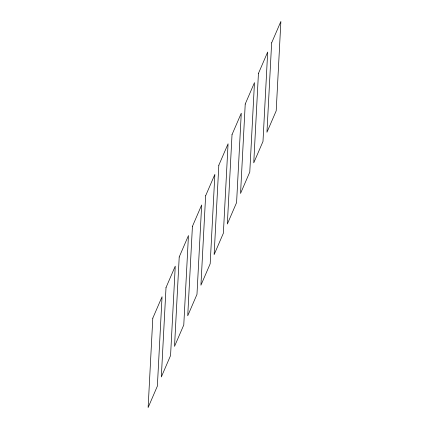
<?xml version="1.0" encoding="UTF-8"?>
<svg xmlns="http://www.w3.org/2000/svg" width="429" height="429" viewBox="0 0 429 429"><rect width="100%" height="100%" fill="white"/><g stroke="black" fill="none" stroke-linecap="round" stroke-linejoin="round"><path stroke-width="0.64" d="M152.804 318.152L148.123 407.55L157.363 386.138L162.049 296.739L152.804 318.152M166.012 287.564L161.325 376.962L170.565 355.55L175.252 266.152L166.012 287.564M179.215 256.976L174.528 346.375L183.773 324.962L188.454 235.564L179.215 256.976M192.417 226.389L187.73 315.787L196.975 294.374L201.657 204.976L192.417 226.389M205.62 195.801L200.933 285.199L210.178 263.787L214.865 174.388L205.62 195.801M218.822 165.213L214.135 254.612L223.38 233.199L228.067 143.801L218.822 165.213M232.025 134.626L227.343 224.024L236.583 202.611L241.27 113.213L232.025 134.626M245.227 104.038L240.546 193.436L249.785 172.024L254.472 82.625L245.227 104.038M258.435 73.45L253.748 162.848L262.988 141.436L267.675 52.038L258.435 73.45M271.637 42.862L266.951 132.261L276.196 110.848L280.877 21.45L271.637 42.862"/></g></svg>
